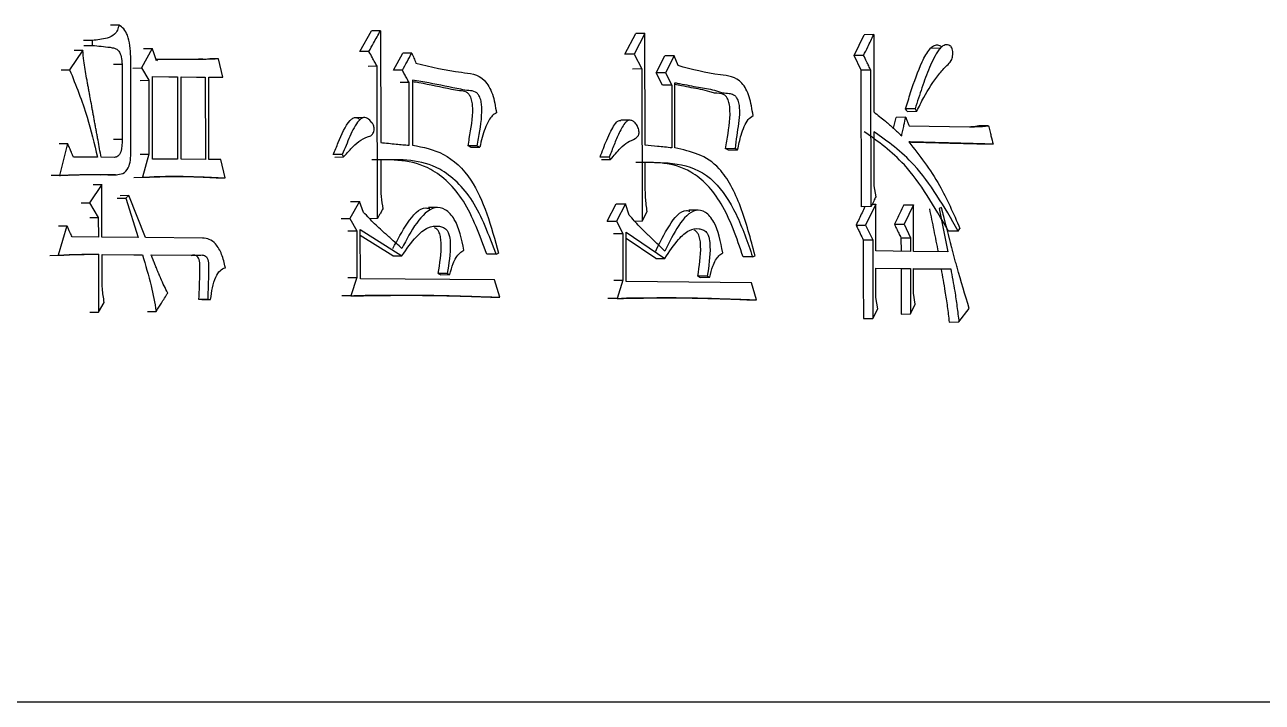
# Model space of a CAD drawing. Header units: millimetres. Extents: x 1726 to 4771, y 590 to 2743.
# Drawn here: x 3172.98 to 3183.87, y 929.48 to 935.45 of the extents above; entities that cross this region are included whole.
import ezdxf

# ---------------------------------------------------------------- set-up
doc = ezdxf.new("R2010")
doc.units = ezdxf.units.MM

msp = doc.modelspace()

# ---------------------------------------------------------------- linework, layer by layer
at = {"color": 7, "linetype": 'Continuous', "lineweight": 25}
for p, q in [((3173.737, 935.447), (3173.813, 935.448)), ((3175.933, 935.212), (3176.034, 935.395)), ((3176.113, 935.395), (3176.035, 935.395)), ((3176.113, 935.395), (3176.115, 934.411)), ((3173.577, 935.309), (3173.501, 935.308)), ((3173.502, 935.265), (3173.577, 935.266)), ((3173.577, 935.309), (3173.577, 935.266)), ((3178.264, 935.189), (3178.359, 935.372)), ((3178.441, 935.372), (3178.346, 935.19)), ((3178.441, 935.372), (3178.359, 935.372)), ((3178.443, 934.388), (3178.441, 935.372)), ((3180.281, 935.178), (3180.369, 935.36)), ((3180.454, 935.361), (3180.369, 935.36)), ((3180.454, 935.361), (3180.455, 934.68)), ((3173.494, 935.223), (3173.378, 935.051)), ((3173.418, 935.223), (3173.494, 935.223)), ((3173.916, 934.333), (3173.915, 935.166)), ((3174.105, 935.24), (3174.01, 935.068)), ((3174.029, 935.239), (3174.105, 935.24)), ((3176.011, 935.212), (3175.933, 935.212)), ((3176.227, 935.047), (3176.31, 935.197)), ((3176.389, 935.198), (3176.31, 935.197)), ((3178.346, 935.19), (3178.264, 935.189)), ((3178.346, 935.19), (3178.414, 935.059)), ((3178.538, 935.024), (3178.616, 935.174)), ((3178.698, 935.175), (3178.616, 935.174)), ((3178.698, 935.175), (3178.621, 935.024)), ((3178.732, 935.088), (3178.698, 935.175)), ((3180.344, 935.047), (3180.281, 935.178)), ((3180.365, 935.178), (3180.281, 935.178)), ((3181.04, 935.241), (3180.953, 935.24)), ((3173.303, 935.05), (3173.378, 935.051)), ((3173.763, 935.101), (3173.839, 935.101)), ((3173.839, 935.101), (3173.84, 934.442)), ((3173.934, 935.067), (3174.01, 935.068)), ((3174.01, 935.068), (3174.074, 934.959)), ((3174.15, 935.142), (3174.14, 935.142)), ((3174.15, 935.142), (3174.143, 935.131)), ((3174.531, 935.145), (3174.612, 935.148)), ((3174.689, 935.148), (3174.612, 935.148)), ((3174.727, 934.986), (3174.689, 935.148)), ((3176.084, 935.082), (3176.005, 935.081)), ((3176.086, 933.741), (3176.084, 935.082)), ((3178.414, 935.059), (3178.332, 935.058)), ((3178.414, 935.059), (3178.416, 933.718)), ((3173.998, 934.958), (3174.074, 934.959)), ((3174.074, 934.959), (3174.075, 934.31)), ((3174.107, 934.266), (3174.106, 934.991)), ((3174.106, 934.991), (3174.326, 934.989)), ((3174.25, 934.989), (3174.326, 934.989)), ((3174.326, 934.989), (3174.327, 934.264)), ((3174.359, 934.264), (3174.358, 934.989)), ((3174.358, 934.989), (3174.571, 934.987)), ((3174.494, 934.986), (3174.571, 934.987)), ((3174.571, 934.987), (3174.572, 934.262)), ((3174.603, 934.262), (3174.602, 934.987)), ((3174.602, 934.987), (3174.727, 934.986)), ((3174.65, 934.985), (3174.727, 934.986)), ((3176.306, 935.047), (3176.227, 935.047)), ((3176.395, 934.96), (3176.396, 934.387)), ((3178.621, 935.024), (3178.538, 935.024)), ((3178.594, 934.915), (3178.538, 935.024)), ((3178.621, 935.024), (3178.677, 934.916)), ((3180.428, 935.048), (3180.344, 935.047)), ((3180.346, 933.846), (3180.344, 935.047)), ((3180.43, 933.847), (3180.428, 935.048)), ((3176.366, 934.939), (3176.286, 934.938)), ((3176.366, 934.387), (3176.366, 934.939)), ((3178.677, 934.916), (3178.594, 934.915)), ((3178.677, 934.916), (3178.677, 934.364)), ((3178.705, 934.364), (3178.704, 934.937)), ((3175.963, 934.63), (3175.884, 934.629)), ((3180.629, 934.536), (3180.651, 934.632)), ((3180.736, 934.633), (3180.651, 934.632)), ((3180.818, 934.708), (3180.733, 934.707)), ((3180.748, 934.685), (3180.833, 934.686)), ((3178.312, 934.607), (3178.229, 934.607)), ((3180.455, 934.506), (3180.456, 934.031)), ((3180.767, 934.557), (3181.298, 934.55)), ((3181.464, 934.559), (3181.378, 934.559)), ((3173.285, 934.402), (3173.36, 934.402)), ((3173.36, 934.402), (3173.289, 934.122)), ((3173.764, 934.441), (3173.84, 934.442)), ((3181.504, 934.396), (3181.418, 934.396)), ((3173.999, 934.309), (3174.075, 934.31)), ((3174.075, 934.31), (3174.018, 934.105)), ((3175.777, 934.306), (3175.698, 934.305)), ((3175.777, 934.306), (3175.789, 934.284)), ((3176.964, 934.381), (3176.884, 934.381)), ((3176.908, 934.37), (3176.988, 934.37)), ((3179.234, 934.358), (3179.151, 934.357)), ((3179.173, 934.346), (3179.256, 934.347)), ((3173.623, 934.281), (3173.411, 934.283)), ((3173.77, 934.28), (3173.655, 934.281)), ((3174.327, 934.264), (3174.107, 934.266)), ((3174.572, 934.262), (3174.359, 934.264)), ((3174.709, 934.261), (3174.603, 934.262)), ((3174.747, 934.099), (3174.709, 934.261)), ((3175.711, 934.283), (3175.789, 934.284)), ((3176.115, 934.259), (3176.115, 934.043)), ((3178.127, 934.283), (3178.046, 934.283)), ((3178.127, 934.283), (3178.138, 934.261)), ((3178.443, 934.02), (3178.443, 934.237)), ((3173.289, 934.122), (3173.214, 934.121)), ((3173.713, 934.128), (3173.647, 934.128)), ((3173.713, 934.128), (3173.789, 934.128)), ((3173.942, 934.104), (3174.018, 934.105)), ((3174.67, 934.098), (3174.747, 934.099)), ((3173.662, 934.043), (3173.553, 933.881)), ((3173.586, 934.042), (3173.662, 934.043)), ((3173.662, 933.578), (3173.662, 934.043)), ((3180.456, 934.031), (3180.472, 933.933)), ((3173.478, 933.881), (3173.553, 933.881)), ((3173.553, 933.881), (3173.63, 933.751)), ((3173.797, 933.921), (3173.872, 933.922)), ((3173.898, 933.944), (3173.822, 933.943)), ((3173.898, 933.944), (3173.872, 933.922)), ((3173.872, 933.922), (3173.981, 933.575)), ((3174.044, 933.575), (3173.898, 933.944)), ((3175.929, 933.893), (3175.844, 933.743)), ((3175.85, 933.893), (3175.929, 933.893)), ((3175.965, 933.796), (3175.929, 933.893)), ((3178.109, 933.719), (3178.187, 933.87)), ((3178.187, 933.87), (3178.269, 933.871)), ((3178.269, 933.871), (3178.19, 933.72)), ((3178.303, 933.773), (3178.269, 933.871)), ((3180.472, 933.868), (3180.383, 933.685)), ((3180.44, 933.868), (3180.472, 933.868)), ((3180.472, 933.457), (3180.472, 933.868)), ((3180.804, 933.864), (3180.721, 933.692)), ((3180.804, 933.453), (3180.804, 933.864)), ((3173.555, 933.75), (3173.63, 933.751)), ((3173.63, 933.751), (3173.631, 933.578)), ((3175.766, 933.742), (3175.844, 933.743)), ((3175.844, 933.743), (3175.905, 933.634)), ((3176.616, 933.838), (3176.537, 933.838)), ((3178.416, 933.718), (3178.46, 933.804)), ((3178.91, 933.815), (3178.828, 933.815)), ((3180.43, 933.847), (3180.346, 933.846)), ((3181.05, 933.84), (3181.029, 933.829)), ((3181.029, 933.829), (3181.106, 933.449)), ((3173.354, 933.678), (3173.278, 933.419)), ((3173.279, 933.677), (3173.354, 933.678)), ((3175.826, 933.633), (3175.905, 933.634)), ((3175.905, 933.634), (3175.906, 933.223)), ((3175.935, 933.645), (3176.302, 933.414)), ((3175.936, 933.212), (3175.935, 933.645)), ((3176.086, 933.741), (3176.017, 933.74)), ((3178.109, 933.719), (3178.19, 933.72)), ((3178.19, 933.72), (3178.247, 933.611)), ((3178.416, 933.718), (3178.352, 933.717)), ((3180.299, 933.685), (3180.383, 933.685)), ((3180.383, 933.685), (3180.446, 933.555)), ((3180.637, 933.692), (3180.721, 933.692)), ((3180.721, 933.692), (3180.778, 933.572)), ((3181.198, 933.632), (3181.112, 933.632)), ((3181.198, 933.632), (3181.213, 933.654)), ((3173.631, 933.578), (3173.4, 933.58)), ((3173.981, 933.575), (3173.662, 933.578)), ((3174.548, 933.57), (3174.044, 933.575)), ((3176.223, 933.413), (3175.935, 933.594)), ((3178.165, 933.611), (3178.247, 933.611)), ((3178.247, 933.611), (3178.247, 933.2)), ((3178.275, 933.622), (3178.617, 933.391)), ((3178.276, 933.189), (3178.275, 933.622)), ((3178.535, 933.391), (3178.275, 933.566)), ((3180.362, 933.554), (3180.446, 933.555)), ((3180.446, 933.555), (3180.447, 932.862)), ((3180.693, 933.572), (3180.778, 933.572)), ((3180.693, 933.572), (3180.694, 933.453)), ((3180.778, 933.572), (3180.779, 933.453)), ((3173.203, 933.418), (3173.278, 933.419)), ((3173.631, 933.427), (3173.555, 933.426)), ((3173.631, 933.427), (3173.631, 932.918)), ((3173.663, 933.426), (3174.019, 933.423)), ((3173.663, 933.221), (3173.663, 933.426)), ((3174.095, 933.423), (3174.523, 933.419)), ((3174.446, 933.418), (3174.096, 933.421)), ((3174.446, 933.418), (3174.523, 933.419)), ((3177.13, 933.428), (3177.153, 933.438)), ((3179.388, 933.404), (3179.41, 933.415)), ((3180.779, 933.453), (3180.472, 933.457)), ((3181.106, 933.449), (3180.804, 933.453)), ((3176.223, 933.413), (3176.302, 933.414)), ((3178.535, 933.391), (3178.617, 933.391)), ((3180.473, 933.306), (3180.779, 933.302)), ((3180.473, 933.046), (3180.473, 933.306)), ((3175.827, 933.222), (3175.906, 933.223)), ((3175.906, 933.223), (3175.851, 933.061)), ((3177.118, 933.201), (3175.936, 933.212)), ((3176.701, 933.259), (3176.621, 933.258)), ((3176.621, 933.258), (3176.645, 933.247)), ((3176.645, 933.247), (3176.724, 933.248)), ((3176.701, 933.259), (3176.724, 933.248)), ((3177.165, 933.049), (3177.118, 933.201)), ((3178.166, 933.2), (3178.247, 933.2)), ((3178.247, 933.2), (3178.197, 933.039)), ((3178.989, 933.236), (3178.906, 933.235)), ((3178.906, 933.235), (3178.928, 933.224)), ((3178.928, 933.224), (3179.011, 933.225)), ((3178.989, 933.236), (3179.011, 933.225)), ((3180.473, 933.304), (3180.694, 933.301)), ((3180.694, 933.301), (3180.779, 933.302)), ((3180.694, 933.301), (3180.694, 932.901)), ((3180.779, 933.302), (3180.779, 932.902)), ((3180.805, 933.302), (3181.132, 933.298)), ((3180.805, 933.085), (3180.805, 933.302)), ((3180.805, 933.3), (3181.047, 933.297)), ((3181.047, 933.297), (3181.132, 933.298)), ((3179.378, 933.177), (3178.276, 933.189)), ((3179.421, 933.025), (3179.378, 933.177)), ((3173.631, 932.918), (3173.682, 933.004)), ((3174.593, 933.029), (3174.516, 933.028)), ((3174.541, 933.028), (3174.618, 933.029)), ((3174.593, 933.029), (3174.618, 933.029)), ((3175.851, 933.061), (3175.773, 933.061)), ((3177.085, 933.048), (3177.165, 933.049)), ((3178.197, 933.039), (3178.115, 933.038)), ((3179.338, 933.025), (3179.421, 933.025)), ((3180.489, 932.948), (3180.473, 933.046)), ((3180.779, 932.902), (3180.82, 932.988)), ((3180.82, 932.988), (3180.805, 933.085)), ((3173.556, 932.917), (3173.631, 932.918)), ((3174.064, 932.924), (3174.14, 932.925)), ((3180.447, 932.862), (3180.489, 932.948)), ((3180.694, 932.901), (3180.779, 932.902)), ((3181.204, 932.832), (3181.295, 932.95)), ((3180.363, 932.862), (3180.447, 932.862)), ((3181.118, 932.831), (3181.204, 932.832)), ((3190.839, 929.484), (3136.997, 929.484))]:
    msp.add_line(p, q, dxfattribs=at)
at = {"color": 7, "linetype": 'Continuous', "lineweight": 25, "flags": 128}
for points in [[(3174.143, 935.131), (3174.128, 935.175), (3174.116, 935.208), (3174.105, 935.24)], [(3180.748, 934.685), (3180.744, 934.691), (3180.741, 934.696), (3180.733, 934.707)], [(3180.818, 934.708), (3180.826, 934.697), (3180.833, 934.686)], [(3178.057, 934.261), (3178.085, 934.261), (3178.112, 934.261), (3178.138, 934.261)], [(3180.719, 933.864), (3180.74, 933.864), (3180.772, 933.864), (3180.804, 933.864)], [(3180.362, 933.554), (3180.362, 933.208), (3180.363, 932.862)], [(3173.943, 933.423), (3173.966, 933.423), (3173.989, 933.423), (3174.019, 933.423)], [(3177.13, 933.428), (3177.097, 933.428), (3177.073, 933.427), (3177.049, 933.427)], [(3179.388, 933.404), (3179.354, 933.404), (3179.33, 933.404), (3179.305, 933.404)]]:
    msp.add_lwpolyline(points, dxfattribs=at)
at = {"color": 7, "linetype": 'Continuous', "lineweight": 25}
for points, knots in [([(3173.813, 935.448), (3173.808, 935.432), (3173.8, 935.399), (3173.766, 935.349), (3173.687, 935.322), (3173.621, 935.314), (3173.577, 935.309)], [0, 0, 0, 0, 0.127818, 0.252018, 0.508407, 1, 1, 1, 1]), ([(3173.915, 935.166), (3173.914, 935.199), (3173.912, 935.264), (3173.891, 935.351), (3173.856, 935.414), (3173.827, 935.437), (3173.813, 935.448)], [0, 0, 0, 0, 0.288794, 0.57293, 0.789593, 1, 1, 1, 1]), ([(3176.011, 935.212), (3176.025, 935.237), (3176.049, 935.28), (3176.083, 935.341), (3176.103, 935.377), (3176.113, 935.395)], [0, 0, 0, 0, 0.407194, 0.703597, 1, 1, 1, 1]), ([(3173.577, 935.266), (3173.629, 935.261), (3173.695, 935.255), (3173.773, 935.243), (3173.814, 935.223), (3173.834, 935.164), (3173.837, 935.122), (3173.839, 935.101)], [0, 0, 0, 0, 0.489877, 0.617073, 0.743751, 0.869803, 1, 1, 1, 1]), ([(3180.365, 935.178), (3180.377, 935.203), (3180.398, 935.246), (3180.428, 935.307), (3180.445, 935.343), (3180.454, 935.361)], [0, 0, 0, 0, 0.407194, 0.703597, 1, 1, 1, 1]), ([(3180.733, 934.707), (3180.748, 934.755), (3180.794, 934.898), (3180.858, 935.086), (3180.931, 935.219), (3180.979, 935.266), (3181.01, 935.273), (3181.033, 935.268), (3181.045, 935.26), (3181.05, 935.252), (3181.051, 935.25)], [0, 0, 0, 0, 0.189774, 0.569886, 0.761096, 0.838934, 0.91697, 0.957655, 0.990886, 1, 1, 1, 1]), ([(3180.833, 934.686), (3180.853, 934.727), (3180.912, 934.846), (3181.001, 934.984), (3181.085, 935.08), (3181.13, 935.117), (3181.145, 935.154), (3181.15, 935.183), (3181.15, 935.211), (3181.145, 935.235), (3181.137, 935.254), (3181.122, 935.267), (3181.097, 935.274), (3181.062, 935.266), (3181.004, 935.204), (3180.943, 935.074), (3180.877, 934.894), (3180.838, 934.77), (3180.818, 934.708)], [0, 0, 0, 0, 0.0956499, 0.280795, 0.3732438, 0.4196616, 0.4364616, 0.4532998, 0.4704655, 0.4833894, 0.4963872, 0.5108414, 0.5358972, 0.5798015, 0.6229613, 0.7507475, 0.8750173, 1, 1, 1, 1]), ([(3173.655, 934.281), (3173.646, 934.331), (3173.636, 934.388), (3173.624, 934.451), (3173.621, 934.466), (3173.618, 934.482), (3173.616, 934.495), (3173.613, 934.51), (3173.609, 934.532), (3173.603, 934.564), (3173.597, 934.595), (3173.592, 934.627), (3173.587, 934.652), (3173.581, 934.683), (3173.577, 934.708), (3173.569, 934.752), (3173.562, 934.79), (3173.554, 934.834), (3173.549, 934.859), (3173.543, 934.891), (3173.538, 934.916), (3173.533, 934.947), (3173.52, 935.016), (3173.503, 935.11), (3173.496, 935.192), (3173.494, 935.223)], [0, 0, 0, 0, 0.160709, 0.180798, 0.200887, 0.210931, 0.23102, 0.241064, 0.261152, 0.30133, 0.341507, 0.361596, 0.401773, 0.421862, 0.462039, 0.482128, 0.562482, 0.582571, 0.622748, 0.642837, 0.683014, 0.703103, 0.74328, 0.904095, 1, 1, 1, 1]), ([(3176.084, 935.082), (3176.077, 935.094), (3176.063, 935.119), (3176.039, 935.163), (3176.022, 935.194), (3176.011, 935.212)], [0, 0, 0, 0, 0.288432, 0.576865, 1, 1, 1, 1]), ([(3176.306, 935.047), (3176.32, 935.072), (3176.347, 935.123), (3176.375, 935.173), (3176.389, 935.198)], [0, 0, 0, 0, 0.499999, 1, 1, 1, 1]), ([(3176.389, 935.198), (3176.395, 935.184), (3176.407, 935.155), (3176.419, 935.126), (3176.425, 935.111)], [0, 0, 0, 0, 0.5, 1, 1, 1, 1]), ([(3180.428, 935.048), (3180.422, 935.06), (3180.41, 935.085), (3180.389, 935.129), (3180.374, 935.16), (3180.365, 935.178)], [0, 0, 0, 0, 0.288432, 0.576865, 1, 1, 1, 1]), ([(3173.378, 935.051), (3173.433, 934.915), (3173.531, 934.67), (3173.595, 934.401), (3173.623, 934.281)], [0, 0, 0, 0, 0.556567, 1, 1, 1, 1]), ([(3174.689, 935.148), (3174.687, 935.148), (3174.683, 935.148), (3174.676, 935.147), (3174.668, 935.147), (3174.659, 935.146), (3174.65, 935.146), (3174.644, 935.145), (3174.635, 935.145), (3174.626, 935.145), (3174.611, 935.144), (3174.583, 935.143), (3174.521, 935.142), (3174.451, 935.141), (3174.39, 935.141), (3174.359, 935.141), (3174.341, 935.141), (3174.328, 935.141), (3174.317, 935.141), (3174.306, 935.141), (3174.297, 935.141), (3174.289, 935.141), (3174.28, 935.141), (3174.271, 935.141), (3174.262, 935.141), (3174.256, 935.141), (3174.247, 935.142), (3174.238, 935.142), (3174.229, 935.142), (3174.22, 935.142), (3174.211, 935.142), (3174.203, 935.142), (3174.196, 935.142), (3174.19, 935.142), (3174.185, 935.142), (3174.181, 935.142), (3174.176, 935.142), (3174.173, 935.142), (3174.168, 935.142), (3174.164, 935.142), (3174.16, 935.142), (3174.155, 935.142), (3174.152, 935.142), (3174.15, 935.142)], [0, 0, 0, 0, 0.012194, 0.024389, 0.036583, 0.060972, 0.073167, 0.085361, 0.097556, 0.121945, 0.134139, 0.182918, 0.280473, 0.475585, 0.573141, 0.621919, 0.646308, 0.670697, 0.695086, 0.70728, 0.731669, 0.743863, 0.756058, 0.780447, 0.792641, 0.804836, 0.81703, 0.841419, 0.853613, 0.865808, 0.890197, 0.902391, 0.914586, 0.92678, 0.932877, 0.945072, 0.951169, 0.957266, 0.963363, 0.975558, 0.981655, 0.987752, 1, 1, 1, 1]), ([(3174.549, 935.145), (3174.548, 935.145), (3174.548, 935.145), (3174.511, 935.144), (3174.446, 935.142), (3174.376, 935.142), (3174.342, 935.141), (3174.312, 935.141), (3174.291, 935.141)], [0, 0, 0, 0, 0.011499, 0.060367, 0.415486, 0.613995, 0.73091, 1, 1, 1, 1]), ([(3176.425, 935.111), (3176.556, 935.078), (3176.756, 935.028), (3177.005, 935.015), (3177.107, 934.84), (3177.124, 934.729), (3177.134, 934.672)], [0, 0, 0, 0, 0.492344, 0.747305, 0.87043, 1, 1, 1, 1]), ([(3179.392, 934.648), (3179.383, 934.705), (3179.367, 934.817), (3179.272, 934.992), (3179.04, 935.005), (3178.854, 935.055), (3178.732, 935.088)], [0, 0, 0, 0, 0.12954, 0.252639, 0.50766, 1, 1, 1, 1]), ([(3176.366, 934.939), (3176.359, 934.951), (3176.345, 934.976), (3176.325, 935.012), (3176.312, 935.035), (3176.306, 935.047)], [0, 0, 0, 0, 0.3461188, 0.673059, 1, 1, 1, 1]), ([(3176.964, 934.381), (3176.968, 934.403), (3176.986, 934.513), (3177.011, 934.64), (3177.002, 934.765), (3176.99, 934.808), (3176.972, 934.84), (3176.939, 934.865), (3176.887, 934.867), (3176.751, 934.892), (3176.586, 934.929), (3176.444, 934.952), (3176.395, 934.96)], [0, 0, 0, 0, 0.047616, 0.236668, 0.271199, 0.305853, 0.333079, 0.360338, 0.428756, 0.509882, 0.834445, 1, 1, 1, 1]), ([(3176.884, 934.381), (3176.888, 934.403), (3176.905, 934.512), (3176.931, 934.64), (3176.922, 934.765), (3176.91, 934.808), (3176.891, 934.839), (3176.858, 934.865), (3176.806, 934.866), (3176.668, 934.893), (3176.53, 934.923), (3176.414, 934.943), (3176.395, 934.946)], [0, 0, 0, 0, 0.052553, 0.261204, 0.299136, 0.337202, 0.367111, 0.397051, 0.473258, 0.564258, 0.928326, 1, 1, 1, 1]), ([(3178.704, 934.937), (3178.718, 934.935), (3178.788, 934.923), (3178.904, 934.895), (3179.031, 934.883), (3179.119, 934.846), (3179.175, 934.846), (3179.215, 934.838), (3179.242, 934.816), (3179.259, 934.782), (3179.27, 934.737), (3179.276, 934.629), (3179.251, 934.505), (3179.238, 934.396), (3179.234, 934.358)], [0, 0, 0, 0, 0.0512818, 0.2563597, 0.4317537, 0.5194595, 0.5894557, 0.6395455, 0.6680942, 0.6967765, 0.7323093, 0.7684979, 0.9188013, 1, 1, 1, 1]), ([(3179.151, 934.357), (3179.154, 934.38), (3179.171, 934.489), (3179.195, 934.617), (3179.186, 934.742), (3179.175, 934.785), (3179.158, 934.816), (3179.118, 934.849), (3179.067, 934.84), (3178.998, 934.862), (3178.93, 934.88), (3178.846, 934.892), (3178.772, 934.91), (3178.724, 934.918), (3178.704, 934.921)], [0, 0, 0, 0, 0.053222, 0.264525, 0.302843, 0.341297, 0.371526, 0.401782, 0.518739, 0.576033, 0.69048, 0.804826, 0.919172, 1, 1, 1, 1]), ([(3175.698, 934.305), (3175.713, 934.34), (3175.756, 934.446), (3175.807, 934.571), (3175.871, 934.627), (3175.898, 934.634), (3175.92, 934.625), (3175.93, 934.614), (3175.933, 934.61)], [0, 0, 0, 0, 0.2387487, 0.7187828, 0.8049105, 0.891485, 0.9679059, 1, 1, 1, 1]), ([(3175.789, 934.284), (3175.81, 934.309), (3175.875, 934.382), (3175.958, 934.455), (3176.03, 934.468), (3176.048, 934.49), (3176.055, 934.509), (3176.058, 934.529), (3176.056, 934.548), (3176.05, 934.568), (3176.032, 934.596), (3176.006, 934.621), (3175.976, 934.634), (3175.949, 934.627), (3175.898, 934.583), (3175.843, 934.464), (3175.799, 934.359), (3175.777, 934.306)], [0, 0, 0, 0, 0.109651, 0.330682, 0.3864, 0.404634, 0.422868, 0.441529, 0.456387, 0.471247, 0.497612, 0.560433, 0.593185, 0.625961, 0.670922, 0.833212, 1, 1, 1, 1]), ([(3177.134, 934.672), (3177.121, 934.665), (3177.096, 934.651), (3177.062, 934.601), (3177.032, 934.535), (3177.007, 934.455), (3176.994, 934.399), (3176.988, 934.37)], [0, 0, 0, 0, 0.162412, 0.328967, 0.549592, 0.773853, 1, 1, 1, 1]), ([(3179.256, 934.347), (3179.266, 934.391), (3179.281, 934.463), (3179.313, 934.552), (3179.346, 934.618), (3179.377, 934.638), (3179.392, 934.648)], [0, 0, 0, 0, 0.349071, 0.571765, 0.789358, 1, 1, 1, 1]), ([(3180.455, 934.68), (3180.489, 934.653), (3180.548, 934.608), (3180.629, 934.537), (3180.676, 934.493), (3180.7, 934.471)], [0, 0, 0, 0, 0.409741, 0.70481, 1, 1, 1, 1]), ([(3180.7, 934.471), (3180.703, 934.486), (3180.71, 934.517), (3180.722, 934.571), (3180.73, 934.61), (3180.736, 934.633)], [0, 0, 0, 0, 0.283862, 0.567725, 1, 1, 1, 1]), ([(3180.736, 934.633), (3180.738, 934.627), (3180.745, 934.611), (3180.755, 934.585), (3180.763, 934.566), (3180.767, 934.557)], [0, 0, 0, 0, 0.250001, 0.6250002, 1, 1, 1, 1]), ([(3178.046, 934.283), (3178.065, 934.333), (3178.094, 934.413), (3178.138, 934.507), (3178.169, 934.562), (3178.194, 934.596), (3178.214, 934.608), (3178.226, 934.606), (3178.229, 934.605)], [0, 0, 0, 0, 0.386343, 0.604717, 0.770605, 0.877487, 0.958478, 1, 1, 1, 1]), ([(3178.138, 934.261), (3178.167, 934.296), (3178.215, 934.354), (3178.288, 934.418), (3178.34, 934.436), (3178.371, 934.458), (3178.382, 934.47), (3178.387, 934.482), (3178.39, 934.496), (3178.388, 934.514), (3178.382, 934.541), (3178.367, 934.572), (3178.344, 934.596), (3178.319, 934.608), (3178.293, 934.608), (3178.254, 934.577), (3178.215, 934.497), (3178.168, 934.393), (3178.141, 934.32), (3178.127, 934.283)], [0, 0, 0, 0, 0.156412, 0.260868, 0.365462, 0.392662, 0.410241, 0.42134, 0.432549, 0.445637, 0.467959, 0.506678, 0.545841, 0.586947, 0.621916, 0.6571, 0.775363, 0.887354, 1, 1, 1, 1]), ([(3181.112, 933.632), (3180.989, 933.845), (3180.771, 934.222), (3180.492, 934.42), (3180.371, 934.506)], [0, 0, 0, 0, 0.564667, 1, 1, 1, 1]), ([(3181.198, 933.632), (3181.074, 933.845), (3180.856, 934.222), (3180.577, 934.42), (3180.455, 934.506)], [0, 0, 0, 0, 0.564597, 1, 1, 1, 1]), ([(3181.298, 934.55), (3181.317, 934.55), (3181.355, 934.551), (3181.41, 934.552), (3181.446, 934.557), (3181.464, 934.559)], [0, 0, 0, 0, 0.355817, 0.677713, 1, 1, 1, 1]), ([(3181.31, 934.552), (3181.315, 934.552), (3181.337, 934.553), (3181.36, 934.556), (3181.378, 934.559)], [0, 0, 0, 0, 0.215663, 1, 1, 1, 1]), ([(3181.464, 934.559), (3181.467, 934.544), (3181.475, 934.514), (3181.488, 934.46), (3181.498, 934.421), (3181.504, 934.396)], [0, 0, 0, 0, 0.2775066, 0.5550131, 1, 1, 1, 1]), ([(3173.411, 934.283), (3173.405, 934.297), (3173.394, 934.324), (3173.377, 934.363), (3173.365, 934.389), (3173.36, 934.402)], [0, 0, 0, 0, 0.3509838, 0.6754913, 1, 1, 1, 1]), ([(3173.84, 934.442), (3173.839, 934.403), (3173.838, 934.354), (3173.817, 934.306), (3173.798, 934.284), (3173.781, 934.281), (3173.77, 934.28)], [0, 0, 0, 0, 0.51629, 0.647429, 0.774862, 1, 1, 1, 1]), ([(3176.115, 934.411), (3176.16, 934.407), (3176.225, 934.4), (3176.309, 934.392), (3176.347, 934.389), (3176.366, 934.387)], [0, 0, 0, 0, 0.542952, 0.771476, 1, 1, 1, 1]), ([(3181.504, 934.396), (3181.499, 934.397), (3181.485, 934.397), (3181.465, 934.397), (3181.441, 934.398), (3181.417, 934.399), (3181.393, 934.399), (3181.369, 934.4), (3181.35, 934.401), (3181.325, 934.401), (3181.301, 934.402), (3181.277, 934.402), (3181.253, 934.403), (3181.233, 934.404), (3181.209, 934.404), (3181.189, 934.405), (3181.165, 934.405), (3181.141, 934.406), (3181.116, 934.407), (3181.092, 934.407), (3181.072, 934.408), (3181.048, 934.409), (3181.023, 934.409), (3180.999, 934.41), (3180.974, 934.411), (3180.955, 934.411), (3180.93, 934.412), (3180.91, 934.412), (3180.886, 934.413), (3180.866, 934.414), (3180.841, 934.414), (3180.808, 934.415), (3180.78, 934.416), (3180.762, 934.416)], [0, 0, 0, 0, 0.019729, 0.059186, 0.078915, 0.118372, 0.157829, 0.177558, 0.217015, 0.236744, 0.276201, 0.315659, 0.335387, 0.374845, 0.394573, 0.43403, 0.453759, 0.493216, 0.532674, 0.552402, 0.59186, 0.611588, 0.651046, 0.690503, 0.710232, 0.749689, 0.769418, 0.808875, 0.828604, 0.868061, 0.88779, 0.927247, 1, 1, 1, 1]), ([(3180.762, 934.416), (3180.856, 934.297), (3181.026, 934.082), (3181.155, 933.786), (3181.213, 933.654)], [0, 0, 0, 0, 0.555449, 1, 1, 1, 1]), ([(3181.418, 934.396), (3181.341, 934.398), (3181.18, 934.402), (3180.962, 934.408), (3180.82, 934.412), (3180.764, 934.413)], [0, 0, 0, 0, 0.357593, 0.744472, 1, 1, 1, 1]), ([(3173.789, 934.128), (3173.808, 934.13), (3173.847, 934.132), (3173.896, 934.18), (3173.916, 934.257), (3173.916, 934.307), (3173.916, 934.333)], [0, 0, 0, 0, 0.26803, 0.540931, 0.767912, 1, 1, 1, 1]), ([(3176.396, 934.387), (3176.488, 934.37), (3176.673, 934.336), (3176.981, 934.054), (3177.087, 933.674), (3177.153, 933.438)], [0, 0, 0, 0, 0.271558, 0.546438, 1, 1, 1, 1]), ([(3176.908, 934.37), (3176.906, 934.371), (3176.902, 934.372), (3176.894, 934.376), (3176.888, 934.379), (3176.884, 934.381)], [0, 0, 0, 0, 0.2531903, 0.5063842, 1, 1, 1, 1]), ([(3176.964, 934.381), (3176.966, 934.38), (3176.971, 934.378), (3176.979, 934.374), (3176.985, 934.372), (3176.988, 934.37)], [0, 0, 0, 0, 0.252887, 0.626447, 1, 1, 1, 1]), ([(3178.677, 934.364), (3178.656, 934.366), (3178.614, 934.371), (3178.536, 934.379), (3178.478, 934.384), (3178.443, 934.388)], [0, 0, 0, 0, 0.2714755, 0.542951, 1, 1, 1, 1]), ([(3179.41, 933.415), (3179.371, 933.562), (3179.296, 933.852), (3179.073, 934.282), (3178.843, 934.333), (3178.705, 934.364)], [0, 0, 0, 0, 0.2918042, 0.5741123, 1, 1, 1, 1]), ([(3179.173, 934.346), (3179.171, 934.347), (3179.167, 934.349), (3179.16, 934.353), (3179.155, 934.356), (3179.151, 934.357)], [0, 0, 0, 0, 0.253186, 0.506379, 1, 1, 1, 1]), ([(3179.256, 934.347), (3179.252, 934.349), (3179.245, 934.352), (3179.238, 934.356), (3179.234, 934.358)], [0, 0, 0, 0, 0.499996, 1, 1, 1, 1]), ([(3177.049, 933.427), (3176.988, 933.594), (3176.868, 933.92), (3176.505, 934.265), (3176.213, 934.261), (3176.036, 934.259)], [0, 0, 0, 0, 0.291237, 0.569425, 1, 1, 1, 1]), ([(3177.13, 933.428), (3177.068, 933.595), (3176.948, 933.921), (3176.584, 934.266), (3176.292, 934.262), (3176.115, 934.259)], [0, 0, 0, 0, 0.291092, 0.569283, 1, 1, 1, 1]), ([(3179.305, 933.404), (3179.248, 933.571), (3179.136, 933.897), (3178.798, 934.242), (3178.526, 934.238), (3178.361, 934.236)], [0, 0, 0, 0, 0.291237, 0.569425, 1, 1, 1, 1]), ([(3178.443, 934.237), (3178.659, 934.236), (3178.962, 934.236), (3179.255, 933.79), (3179.343, 933.534), (3179.388, 933.404)], [0, 0, 0, 0, 0.546872, 0.769893, 1, 1, 1, 1]), ([(3173.289, 934.122), (3173.294, 934.122), (3173.302, 934.122), (3173.312, 934.123), (3173.319, 934.123), (3173.327, 934.123), (3173.334, 934.124), (3173.342, 934.124), (3173.352, 934.124), (3173.364, 934.125), (3173.379, 934.126), (3173.394, 934.126), (3173.424, 934.127), (3173.453, 934.128), (3173.483, 934.129), (3173.498, 934.129), (3173.513, 934.129), (3173.528, 934.13), (3173.542, 934.13), (3173.562, 934.13), (3173.582, 934.13), (3173.602, 934.13), (3173.617, 934.13), (3173.631, 934.13), (3173.646, 934.13), (3173.659, 934.13), (3173.669, 934.13), (3173.676, 934.13), (3173.683, 934.13), (3173.691, 934.13), (3173.698, 934.129), (3173.706, 934.129), (3173.713, 934.129), (3173.72, 934.129), (3173.73, 934.129), (3173.74, 934.129), (3173.75, 934.129), (3173.757, 934.129), (3173.763, 934.129), (3173.768, 934.129), (3173.772, 934.129), (3173.776, 934.129), (3173.779, 934.128), (3173.784, 934.128), (3173.787, 934.128), (3173.789, 934.128)], [0, 0, 0, 0, 0.0296999, 0.0445499, 0.0593998, 0.0742498, 0.0890998, 0.1039497, 0.1187997, 0.1484997, 0.1781996, 0.2078995, 0.2375995, 0.3564001, 0.3861, 0.4158, 0.4454999, 0.4751999, 0.5048998, 0.5345998, 0.5939997, 0.6236997, 0.6533996, 0.6830996, 0.7127995, 0.7424995, 0.7573494, 0.7721994, 0.7870494, 0.8018993, 0.8167493, 0.8315993, 0.8464492, 0.8612992, 0.8761492, 0.9058491, 0.9206991, 0.935549, 0.950399, 0.957824, 0.965249, 0.972674, 0.9800989, 0.9875239, 1, 1, 1, 1]), ([(3173.376, 934.125), (3173.376, 934.125), (3173.375, 934.125), (3173.398, 934.126), (3173.529, 934.13), (3173.603, 934.129), (3173.649, 934.128)], [0, 0, 0, 0, 0.001159, 0.021056, 0.403422, 1, 1, 1, 1]), ([(3174.018, 934.105), (3174.023, 934.105), (3174.03, 934.105), (3174.04, 934.106), (3174.048, 934.106), (3174.055, 934.106), (3174.062, 934.107), (3174.07, 934.107), (3174.077, 934.107), (3174.084, 934.108), (3174.092, 934.108), (3174.099, 934.108), (3174.106, 934.108), (3174.114, 934.109), (3174.121, 934.109), (3174.128, 934.109), (3174.136, 934.109), (3174.143, 934.11), (3174.153, 934.11), (3174.165, 934.11), (3174.18, 934.111), (3174.194, 934.111), (3174.209, 934.112), (3174.224, 934.112), (3174.238, 934.112), (3174.253, 934.113), (3174.282, 934.113), (3174.311, 934.113), (3174.341, 934.113), (3174.355, 934.113), (3174.375, 934.113), (3174.399, 934.112), (3174.428, 934.112), (3174.457, 934.111), (3174.486, 934.11), (3174.511, 934.109), (3174.535, 934.108), (3174.554, 934.108), (3174.574, 934.107), (3174.588, 934.106), (3174.603, 934.106), (3174.615, 934.105), (3174.624, 934.105), (3174.632, 934.104), (3174.639, 934.104), (3174.646, 934.104), (3174.653, 934.103), (3174.661, 934.103), (3174.668, 934.103), (3174.675, 934.102), (3174.682, 934.102), (3174.69, 934.101), (3174.697, 934.101), (3174.703, 934.101), (3174.708, 934.101), (3174.711, 934.1), (3174.715, 934.1), (3174.719, 934.1), (3174.722, 934.1), (3174.726, 934.1), (3174.729, 934.1), (3174.733, 934.099), (3174.737, 934.099), (3174.741, 934.099), (3174.745, 934.099), (3174.747, 934.099)], [0, 0, 0, 0, 0.020012, 0.030018, 0.040024, 0.050031, 0.060037, 0.070043, 0.080049, 0.090055, 0.100061, 0.110067, 0.120073, 0.130079, 0.140086, 0.150092, 0.160098, 0.170104, 0.18011, 0.200122, 0.220134, 0.240147, 0.260159, 0.280171, 0.300183, 0.320196, 0.340208, 0.420258, 0.44027, 0.460282, 0.480294, 0.520319, 0.560343, 0.600368, 0.640392, 0.680417, 0.700429, 0.740454, 0.760466, 0.780478, 0.80049, 0.820502, 0.830509, 0.840515, 0.850521, 0.860527, 0.870533, 0.880539, 0.890545, 0.900551, 0.910557, 0.920564, 0.93057, 0.940576, 0.945579, 0.950582, 0.955585, 0.960588, 0.965591, 0.970594, 0.975597, 0.9806, 0.985603, 0.990606, 1, 1, 1, 1]), ([(3174.67, 934.098), (3174.631, 934.1), (3174.554, 934.105), (3174.395, 934.112), (3174.25, 934.112), (3174.144, 934.109), (3174.121, 934.109)], [0, 0, 0, 0, 0.2120612, 0.4241246, 0.8733431, 1, 1, 1, 1]), ([(3176.115, 934.043), (3176.116, 934.007), (3176.117, 933.934), (3176.128, 933.863), (3176.134, 933.827)], [0, 0, 0, 0, 0.495714, 1, 1, 1, 1]), ([(3178.46, 933.804), (3178.455, 933.844), (3178.445, 933.915), (3178.444, 933.988), (3178.443, 934.02)], [0, 0, 0, 0, 0.558835, 1, 1, 1, 1]), ([(3180.472, 933.933), (3180.466, 933.921), (3180.456, 933.9), (3180.442, 933.872), (3180.434, 933.855), (3180.43, 933.847)], [0, 0, 0, 0, 0.428361, 0.714181, 1, 1, 1, 1]), ([(3180.719, 933.864), (3180.707, 933.839), (3180.687, 933.798), (3180.66, 933.74), (3180.644, 933.708), (3180.637, 933.692)], [0, 0, 0, 0, 0.4328982, 0.7164489, 1, 1, 1, 1]), ([(3176.302, 933.479), (3176.268, 933.509), (3176.23, 933.543), (3176.188, 933.58), (3176.177, 933.59), (3176.167, 933.599), (3176.156, 933.609), (3176.146, 933.618), (3176.131, 933.631), (3176.087, 933.671), (3176.029, 933.727), (3175.981, 933.779), (3175.965, 933.796)], [0, 0, 0, 0, 0.297523, 0.334713, 0.371903, 0.390498, 0.427689, 0.464879, 0.483474, 0.557855, 0.855503, 1, 1, 1, 1]), ([(3176.134, 933.827), (3176.127, 933.814), (3176.115, 933.794), (3176.099, 933.765), (3176.09, 933.749), (3176.086, 933.741)], [0, 0, 0, 0, 0.432643, 0.716321, 1, 1, 1, 1]), ([(3176.223, 933.478), (3176.263, 933.554), (3176.342, 933.702), (3176.464, 933.85), (3176.536, 933.832), (3176.547, 933.829)], [0, 0, 0, 0, 0.466658, 0.914312, 1, 1, 1, 1]), ([(3176.848, 933.463), (3176.827, 933.562), (3176.795, 933.712), (3176.687, 933.831), (3176.561, 933.852), (3176.422, 933.709), (3176.342, 933.557), (3176.302, 933.479)], [0, 0, 0, 0, 0.250217, 0.37779, 0.502112, 0.745933, 1, 1, 1, 1]), ([(3178.617, 933.456), (3178.586, 933.486), (3178.55, 933.52), (3178.511, 933.557), (3178.501, 933.567), (3178.491, 933.576), (3178.481, 933.586), (3178.471, 933.595), (3178.458, 933.608), (3178.416, 933.648), (3178.362, 933.704), (3178.318, 933.756), (3178.303, 933.773)], [0, 0, 0, 0, 0.297523, 0.334713, 0.371903, 0.390498, 0.427688, 0.464879, 0.483474, 0.557855, 0.855503, 1, 1, 1, 1]), ([(3178.535, 933.455), (3178.573, 933.531), (3178.646, 933.679), (3178.76, 933.827), (3178.827, 933.809), (3178.837, 933.806)], [0, 0, 0, 0, 0.466616, 0.914229, 1, 1, 1, 1]), ([(3179.126, 933.44), (3179.106, 933.539), (3179.076, 933.689), (3178.976, 933.808), (3178.858, 933.829), (3178.729, 933.686), (3178.655, 933.534), (3178.617, 933.456)], [0, 0, 0, 0, 0.25015, 0.377758, 0.502112, 0.745934, 1, 1, 1, 1]), ([(3180.377, 933.847), (3180.369, 933.829), (3180.351, 933.793), (3180.325, 933.739), (3180.308, 933.703), (3180.299, 933.685)], [0, 0, 0, 0, 0.33082, 0.66541, 1, 1, 1, 1]), ([(3180.944, 933.828), (3180.957, 933.765), (3180.976, 933.671), (3181.002, 933.544), (3181.015, 933.481), (3181.021, 933.449)], [0, 0, 0, 0, 0.497508, 0.748754, 1, 1, 1, 1]), ([(3181.295, 932.95), (3181.258, 933.07), (3181.217, 933.205), (3181.177, 933.351), (3181.169, 933.381), (3181.163, 933.404), (3181.156, 933.428), (3181.151, 933.447), (3181.146, 933.466), (3181.142, 933.482), (3181.138, 933.497), (3181.135, 933.509), (3181.132, 933.521), (3181.128, 933.536), (3181.124, 933.552), (3181.12, 933.567), (3181.117, 933.579), (3181.114, 933.591), (3181.11, 933.606), (3181.106, 933.622), (3181.102, 933.637), (3181.099, 933.649), (3181.095, 933.664), (3181.091, 933.68), (3181.087, 933.696), (3181.084, 933.707), (3181.081, 933.719), (3181.078, 933.731), (3181.075, 933.742), (3181.072, 933.752), (3181.07, 933.76), (3181.069, 933.766), (3181.067, 933.772), (3181.065, 933.78), (3181.063, 933.787), (3181.061, 933.795), (3181.06, 933.801), (3181.058, 933.807), (3181.056, 933.815), (3181.054, 933.823), (3181.052, 933.831), (3181.051, 933.836), (3181.05, 933.84)], [0, 0, 0, 0, 0.414083, 0.465835, 0.49171, 0.517586, 0.543462, 0.569338, 0.582276, 0.608151, 0.621089, 0.634027, 0.646965, 0.659903, 0.685779, 0.698716, 0.711654, 0.724592, 0.73753, 0.763406, 0.776344, 0.789282, 0.802219, 0.828095, 0.841033, 0.853971, 0.866909, 0.879847, 0.892784, 0.905722, 0.912191, 0.91866, 0.925129, 0.931598, 0.944536, 0.951005, 0.957474, 0.963943, 0.970412, 0.98335, 0.989818, 1, 1, 1, 1]), ([(3173.4, 933.58), (3173.393, 933.594), (3173.383, 933.617), (3173.368, 933.649), (3173.359, 933.668), (3173.354, 933.678)], [0, 0, 0, 0, 0.419954, 0.709976, 1, 1, 1, 1]), ([(3176.302, 933.414), (3176.343, 933.473), (3176.412, 933.573), (3176.522, 933.668), (3176.605, 933.68), (3176.66, 933.669), (3176.691, 933.651), (3176.711, 933.619), (3176.724, 933.576), (3176.733, 933.453), (3176.715, 933.345), (3176.701, 933.259)], [0, 0, 0, 0, 0.236471, 0.400892, 0.534168, 0.588802, 0.643894, 0.675813, 0.707612, 0.766357, 1, 1, 1, 1]), ([(3176.621, 933.258), (3176.636, 933.346), (3176.653, 933.449), (3176.644, 933.572), (3176.634, 933.615), (3176.614, 933.647), (3176.597, 933.657), (3176.588, 933.663)], [0, 0, 0, 0, 0.5915913, 0.7017057, 0.8127479, 0.8916248, 1, 1, 1, 1]), ([(3178.617, 933.391), (3178.656, 933.45), (3178.72, 933.55), (3178.823, 933.645), (3178.9, 933.657), (3178.951, 933.646), (3178.98, 933.628), (3178.999, 933.596), (3179.01, 933.553), (3179.019, 933.43), (3179.002, 933.322), (3178.989, 933.236)], [0, 0, 0, 0, 0.237031, 0.40138, 0.534635, 0.589033, 0.643886, 0.675792, 0.707579, 0.7663, 1, 1, 1, 1]), ([(3178.906, 933.235), (3178.92, 933.323), (3178.936, 933.427), (3178.928, 933.549), (3178.918, 933.592), (3178.899, 933.624), (3178.884, 933.634), (3178.875, 933.64)], [0, 0, 0, 0, 0.5919569, 0.7016571, 0.8122913, 0.891111, 1, 1, 1, 1]), ([(3180.299, 933.685), (3180.305, 933.672), (3180.317, 933.647), (3180.338, 933.603), (3180.353, 933.573), (3180.362, 933.554)], [0, 0, 0, 0, 0.288602, 0.577203, 1, 1, 1, 1]), ([(3180.637, 933.692), (3180.642, 933.679), (3180.655, 933.653), (3180.674, 933.613), (3180.687, 933.586), (3180.693, 933.572)], [0, 0, 0, 0, 0.314838, 0.657419, 1, 1, 1, 1]), ([(3174.748, 933.309), (3174.739, 933.35), (3174.721, 933.429), (3174.669, 933.518), (3174.608, 933.564), (3174.568, 933.568), (3174.548, 933.57)], [0, 0, 0, 0, 0.2918466, 0.5737883, 0.7883462, 1, 1, 1, 1]), ([(3173.278, 933.419), (3173.279, 933.419), (3173.283, 933.419), (3173.289, 933.419), (3173.295, 933.42), (3173.301, 933.42), (3173.307, 933.42), (3173.312, 933.42), (3173.318, 933.421), (3173.324, 933.421), (3173.33, 933.421), (3173.336, 933.422), (3173.341, 933.422), (3173.347, 933.422), (3173.353, 933.423), (3173.359, 933.423), (3173.365, 933.423), (3173.37, 933.423), (3173.376, 933.424), (3173.382, 933.424), (3173.388, 933.424), (3173.393, 933.424), (3173.398, 933.424), (3173.402, 933.425), (3173.408, 933.425), (3173.414, 933.425), (3173.42, 933.425), (3173.426, 933.425), (3173.431, 933.426), (3173.437, 933.426), (3173.443, 933.426), (3173.448, 933.426), (3173.453, 933.426), (3173.457, 933.426), (3173.463, 933.426), (3173.469, 933.426), (3173.475, 933.426), (3173.481, 933.426), (3173.486, 933.427), (3173.492, 933.427), (3173.498, 933.427), (3173.504, 933.427), (3173.509, 933.427), (3173.514, 933.427), (3173.518, 933.427), (3173.524, 933.427), (3173.53, 933.427), (3173.536, 933.427), (3173.541, 933.427), (3173.547, 933.427), (3173.553, 933.427), (3173.559, 933.427), (3173.564, 933.427), (3173.568, 933.427), (3173.573, 933.427), (3173.579, 933.427), (3173.585, 933.427), (3173.591, 933.427), (3173.596, 933.427), (3173.602, 933.427), (3173.608, 933.427), (3173.614, 933.427), (3173.619, 933.427), (3173.624, 933.427), (3173.628, 933.427), (3173.631, 933.427)], [0, 0, 0, 0, 0.01641, 0.03282, 0.04923, 0.06564, 0.08205, 0.098461, 0.114871, 0.131281, 0.147691, 0.164101, 0.180511, 0.196921, 0.213331, 0.229741, 0.246151, 0.262561, 0.278972, 0.295382, 0.311792, 0.328202, 0.336407, 0.352817, 0.369227, 0.385637, 0.402047, 0.418457, 0.434867, 0.451278, 0.467688, 0.484098, 0.492303, 0.508713, 0.525123, 0.541533, 0.557943, 0.574353, 0.590763, 0.607173, 0.623583, 0.639994, 0.656404, 0.664609, 0.681019, 0.697429, 0.713839, 0.730249, 0.746659, 0.763069, 0.779479, 0.795889, 0.8123, 0.820505, 0.836915, 0.853325, 0.869735, 0.886145, 0.902555, 0.918965, 0.935375, 0.951785, 0.968195, 0.9764, 1, 1, 1, 1]), ([(3173.375, 933.424), (3173.375, 933.424), (3173.38, 933.424), (3173.448, 933.426), (3173.49, 933.426), (3173.505, 933.426), (3173.505, 933.426), (3173.504, 933.426)], [0, 0, 0, 0, 0.05666, 0.5647779, 0.8027948, 0.924127, 1, 1, 1, 1]), ([(3174.019, 933.423), (3174.045, 933.333), (3174.093, 933.17), (3174.126, 933), (3174.14, 932.925)], [0, 0, 0, 0, 0.5588861, 1, 1, 1, 1]), ([(3174.241, 933.086), (3174.22, 933.128), (3174.197, 933.173), (3174.176, 933.224), (3174.171, 933.235), (3174.166, 933.246), (3174.162, 933.257), (3174.157, 933.269), (3174.152, 933.28), (3174.148, 933.291), (3174.144, 933.3), (3174.14, 933.311), (3174.135, 933.322), (3174.131, 933.332), (3174.128, 933.339), (3174.126, 933.345), (3174.124, 933.351), (3174.122, 933.356), (3174.119, 933.362), (3174.117, 933.368), (3174.115, 933.372), (3174.113, 933.378), (3174.111, 933.383), (3174.109, 933.389), (3174.107, 933.393), (3174.105, 933.399), (3174.102, 933.405), (3174.1, 933.41), (3174.098, 933.416), (3174.096, 933.42), (3174.095, 933.423)], [0, 0, 0, 0, 0.396041, 0.420732, 0.445423, 0.494806, 0.519497, 0.544188, 0.59357, 0.618261, 0.642952, 0.667643, 0.717025, 0.741716, 0.754061, 0.778752, 0.791098, 0.803443, 0.828134, 0.84048, 0.852825, 0.865171, 0.889862, 0.902207, 0.914553, 0.926898, 0.951589, 0.963935, 0.97628, 1, 1, 1, 1]), ([(3174.516, 933.028), (3174.519, 933.11), (3174.523, 933.214), (3174.525, 933.335), (3174.517, 933.398), (3174.485, 933.421), (3174.467, 933.419), (3174.46, 933.419)], [0, 0, 0, 0, 0.538638, 0.680229, 0.812651, 0.931109, 1, 1, 1, 1]), ([(3174.523, 933.419), (3174.534, 933.421), (3174.557, 933.424), (3174.594, 933.399), (3174.602, 933.335), (3174.599, 933.214), (3174.596, 933.111), (3174.593, 933.029)], [0, 0, 0, 0, 0.1113771, 0.2245295, 0.3509063, 0.4860159, 1, 1, 1, 1]), ([(3176.724, 933.248), (3176.733, 933.282), (3176.746, 933.337), (3176.778, 933.399), (3176.81, 933.441), (3176.836, 933.456), (3176.848, 933.463)], [0, 0, 0, 0, 0.34974, 0.571287, 0.787704, 1, 1, 1, 1]), ([(3179.011, 933.225), (3179.019, 933.258), (3179.031, 933.313), (3179.061, 933.376), (3179.091, 933.418), (3179.114, 933.432), (3179.126, 933.44)], [0, 0, 0, 0, 0.34974, 0.571287, 0.787704, 1, 1, 1, 1]), ([(3174.618, 933.029), (3174.628, 933.099), (3174.643, 933.196), (3174.699, 933.289), (3174.732, 933.302), (3174.748, 933.309)], [0, 0, 0, 0, 0.573358, 0.790473, 1, 1, 1, 1]), ([(3173.682, 933.004), (3173.676, 933.044), (3173.665, 933.115), (3173.663, 933.188), (3173.663, 933.221)], [0, 0, 0, 0, 0.558835, 1, 1, 1, 1]), ([(3181.047, 933.297), (3181.059, 933.232), (3181.078, 933.123), (3181.102, 932.967), (3181.113, 932.877), (3181.118, 932.831)], [0, 0, 0, 0, 0.424957, 0.71216, 1, 1, 1, 1]), ([(3181.132, 933.298), (3181.144, 933.233), (3181.165, 933.124), (3181.187, 932.968), (3181.198, 932.877), (3181.204, 932.832)], [0, 0, 0, 0, 0.424962, 0.712284, 1, 1, 1, 1]), ([(3174.14, 932.925), (3174.155, 932.949), (3174.18, 932.988), (3174.213, 933.042), (3174.232, 933.071), (3174.241, 933.086)], [0, 0, 0, 0, 0.447792, 0.723896, 1, 1, 1, 1]), ([(3175.851, 933.061), (3175.863, 933.061), (3175.88, 933.062), (3175.903, 933.062), (3175.92, 933.062), (3175.937, 933.063), (3175.954, 933.063), (3175.972, 933.063), (3175.989, 933.064), (3176.006, 933.064), (3176.029, 933.064), (3176.051, 933.064), (3176.074, 933.065), (3176.091, 933.065), (3176.114, 933.065), (3176.137, 933.066), (3176.16, 933.066), (3176.177, 933.066), (3176.194, 933.066), (3176.216, 933.066), (3176.239, 933.067), (3176.262, 933.067), (3176.279, 933.067), (3176.296, 933.067), (3176.318, 933.067), (3176.341, 933.067), (3176.364, 933.067), (3176.378, 933.067), (3176.389, 933.067), (3176.398, 933.067), (3176.406, 933.067), (3176.417, 933.067), (3176.429, 933.067), (3176.44, 933.067), (3176.448, 933.067), (3176.457, 933.067), (3176.465, 933.067), (3176.474, 933.066), (3176.481, 933.066), (3176.486, 933.066), (3176.491, 933.066), (3176.496, 933.066), (3176.502, 933.066), (3176.507, 933.066), (3176.513, 933.066), (3176.52, 933.066), (3176.529, 933.066), (3176.54, 933.066), (3176.551, 933.066), (3176.562, 933.065), (3176.571, 933.065), (3176.582, 933.065), (3176.596, 933.065), (3176.613, 933.065), (3176.63, 933.064), (3176.647, 933.064), (3176.669, 933.064), (3176.691, 933.063), (3176.714, 933.063), (3176.731, 933.062), (3176.747, 933.062), (3176.77, 933.061), (3176.792, 933.061), (3176.814, 933.06), (3176.831, 933.06), (3176.848, 933.059), (3176.87, 933.058), (3176.892, 933.058), (3176.915, 933.057), (3176.931, 933.057), (3176.954, 933.056), (3176.976, 933.055), (3176.998, 933.054), (3177.015, 933.054), (3177.031, 933.053), (3177.054, 933.053), (3177.076, 933.052), (3177.098, 933.051), (3177.114, 933.051), (3177.137, 933.05), (3177.154, 933.049), (3177.165, 933.049)], [0, 0, 0, 0, 0.025705, 0.038557, 0.05141, 0.064262, 0.077115, 0.089967, 0.102819, 0.115672, 0.128524, 0.154229, 0.167082, 0.179934, 0.192786, 0.218491, 0.231344, 0.244196, 0.257049, 0.269901, 0.295606, 0.308458, 0.321311, 0.334163, 0.347016, 0.37272, 0.385573, 0.398425, 0.404851, 0.411278, 0.417704, 0.42413, 0.436983, 0.443409, 0.449835, 0.456261, 0.462687, 0.469114, 0.47554, 0.478753, 0.481966, 0.485179, 0.491605, 0.494818, 0.498032, 0.504458, 0.510884, 0.51731, 0.530163, 0.536589, 0.543015, 0.549441, 0.562294, 0.575146, 0.587999, 0.600851, 0.613703, 0.639408, 0.652261, 0.665113, 0.677966, 0.690818, 0.716523, 0.729375, 0.742228, 0.75508, 0.767933, 0.793637, 0.80649, 0.819342, 0.832195, 0.857899, 0.870752, 0.883604, 0.896457, 0.909309, 0.935014, 0.947866, 0.960719, 0.973571, 1, 1, 1, 1]), ([(3177.085, 933.048), (3176.907, 933.055), (3176.685, 933.063), (3176.415, 933.066), (3176.193, 933.066), (3176.013, 933.064), (3175.879, 933.062)], [0, 0, 0, 0, 0.447491, 0.559361, 0.671231, 1, 1, 1, 1]), ([(3178.197, 933.039), (3178.207, 933.039), (3178.224, 933.039), (3178.245, 933.039), (3178.261, 933.04), (3178.277, 933.04), (3178.293, 933.04), (3178.309, 933.04), (3178.325, 933.041), (3178.341, 933.041), (3178.362, 933.041), (3178.384, 933.042), (3178.405, 933.042), (3178.421, 933.042), (3178.442, 933.043), (3178.463, 933.043), (3178.484, 933.043), (3178.5, 933.043), (3178.516, 933.043), (3178.537, 933.044), (3178.559, 933.044), (3178.58, 933.044), (3178.596, 933.044), (3178.611, 933.044), (3178.633, 933.044), (3178.654, 933.044), (3178.675, 933.044), (3178.688, 933.044), (3178.699, 933.044), (3178.706, 933.044), (3178.714, 933.044), (3178.725, 933.044), (3178.735, 933.044), (3178.746, 933.044), (3178.754, 933.044), (3178.762, 933.044), (3178.77, 933.044), (3178.777, 933.043), (3178.784, 933.043), (3178.789, 933.043), (3178.793, 933.043), (3178.798, 933.043), (3178.804, 933.043), (3178.809, 933.043), (3178.814, 933.043), (3178.821, 933.043), (3178.829, 933.043), (3178.839, 933.043), (3178.85, 933.043), (3178.86, 933.042), (3178.868, 933.042), (3178.878, 933.042), (3178.891, 933.042), (3178.907, 933.042), (3178.923, 933.041), (3178.938, 933.041), (3178.959, 933.04), (3178.98, 933.04), (3179.001, 933.039), (3179.017, 933.039), (3179.032, 933.039), (3179.053, 933.038), (3179.074, 933.037), (3179.095, 933.037), (3179.11, 933.036), (3179.126, 933.036), (3179.147, 933.035), (3179.167, 933.035), (3179.188, 933.034), (3179.204, 933.033), (3179.224, 933.033), (3179.245, 933.032), (3179.266, 933.031), (3179.281, 933.031), (3179.297, 933.03), (3179.317, 933.029), (3179.338, 933.029), (3179.359, 933.028), (3179.374, 933.027), (3179.395, 933.026), (3179.411, 933.026), (3179.421, 933.025)], [0, 0, 0, 0, 0.025705, 0.038557, 0.05141, 0.064262, 0.077115, 0.089967, 0.102819, 0.115672, 0.128524, 0.154229, 0.167082, 0.179934, 0.192786, 0.218491, 0.231344, 0.244196, 0.257049, 0.269901, 0.295606, 0.308458, 0.321311, 0.334163, 0.347016, 0.37272, 0.385573, 0.398425, 0.404851, 0.411278, 0.417704, 0.42413, 0.436983, 0.443409, 0.449835, 0.456261, 0.462687, 0.469114, 0.47554, 0.478753, 0.481966, 0.485179, 0.491605, 0.494818, 0.498032, 0.504458, 0.510884, 0.51731, 0.530163, 0.536589, 0.543015, 0.549441, 0.562294, 0.575146, 0.587999, 0.600851, 0.613703, 0.639408, 0.652261, 0.665113, 0.677966, 0.690818, 0.716523, 0.729375, 0.742228, 0.75508, 0.767932, 0.793637, 0.80649, 0.819342, 0.832195, 0.857899, 0.870752, 0.883604, 0.896457, 0.909309, 0.935014, 0.947866, 0.960719, 0.973571, 1, 1, 1, 1]), ([(3179.338, 933.025), (3179.173, 933.032), (3178.966, 933.04), (3178.715, 933.043), (3178.513, 933.043), (3178.352, 933.041), (3178.233, 933.039)], [0, 0, 0, 0, 0.45511, 0.568886, 0.682661, 1, 1, 1, 1])]:
    msp.add_open_spline(points, degree=3, knots=knots, dxfattribs=at)

doc.saveas('drawing.dxf')
